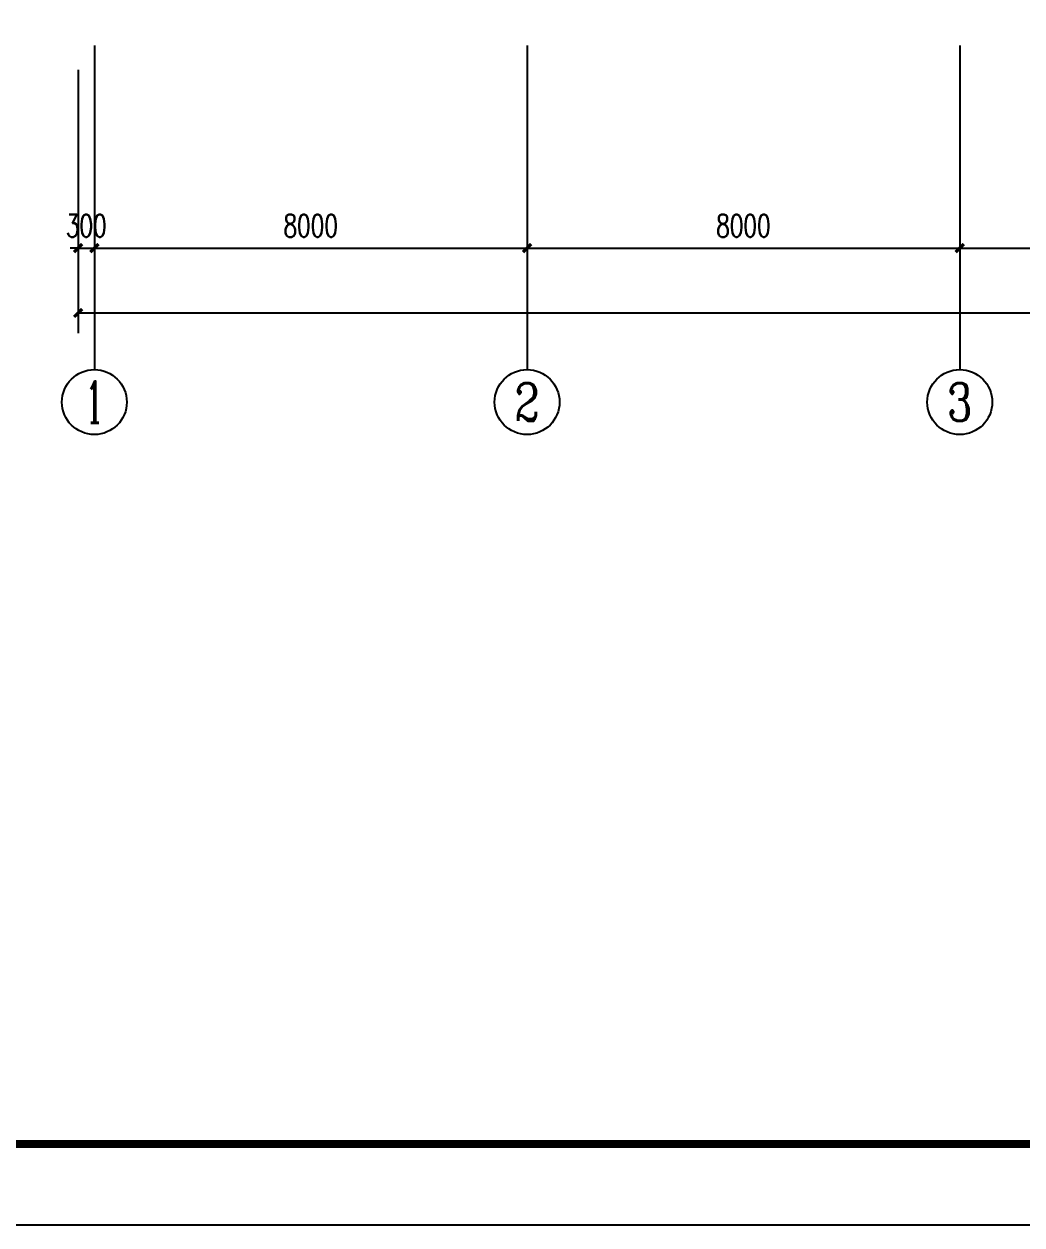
# Model space of a CAD drawing. Extents: x 1725663 to 4653551, y -550461 to 248782.
# Drawn here: x 2285143 to 2303593, y -550461 to -528242 of the extents above; entities that cross this region are included whole.
import ezdxf
from ezdxf.enums import TextEntityAlignment as Align

# ---------------------------------------------------------------- set-up
doc = ezdxf.new("R2010")
doc.units = 0
doc.header["$LTSCALE"] = 1000
for name, color, linetype in [('0-底图', 7, 'Continuous'), ('AXIS', 3, 'Continuous'), ('AXIS_TEXT', 7, 'Continuous'), ('BTTK', 7, 'Continuous'), ('PUB_TITLE', 4, 'Continuous')]:
    doc.layers.add(name, color=color, linetype=linetype)
doc.styles.add('_TCH_AXIS', font='COMPLEX', dxfattribs={"bigfont": 'GBCBIG'})
doc.styles.add('A_DIM_T3', font='SIMPLEX', dxfattribs={"width": 0.7, "bigfont": 'HZ'})
doc.styles.add('COMPLEX', font='COMPLEX')
doc.styles.add('HZ(TK)', font='geniso.shx', dxfattribs={"width": 0.9, "bigfont": 'hztxt.shx'})
doc.dimstyles.new('_TCH_ARCH&&150', dxfattribs={"dimtxt": 420, "dimasz": 150, "dimexe": 375, "dimexo": 450, "dimgap": 202.5, "dimtad": 1, "dimdec": 0, "dimzin": 0, "dimdsep": 46, "dimtxsty": 'A_DIM_T3', "dimblk": 'ARCHTICK', "dimcen": 0.09, "dimclrt": 7, "dimazin": 2, "dimtfac": 1, "dimtdec": 0, "dimtix": 1, "dimtmove": 2, "dimatfit": 3, "dimfxl": 150, "dimtolj": 1, "dimtzin": 0, "dimarcsym": 0})

# ---------------------------------------------------------------- blocks, each defined once
blk = doc.blocks.new('vhtemplate_2020年新竖式图框_A0')
at = {"layer": 'PUB_TITLE', "color": 7}
blk.add_lwpolyline([(0, 0), (1189, 0), (1189, 841), (0, 841)], close=True, dxfattribs=at)
at = {"layer": 'PUB_TITLE', "const_width": 1}
blk.add_lwpolyline([(25, 10), (1179, 10), (1179, 831), (25, 831)], close=True, dxfattribs=at)
at = {"layer": 'BTTK', "color": 4, "style": 'HZ(TK)', "width": 0.9}
for tag, p in [('合作单位', (1144, 743.5)), ('建设单位', (1144, 209.5)), ('工程名称', (1144, 176.5)), ('子项名称', (1154, 160)), ('图纸名称', (1144, 141))]:
    blk.add_attdef(tag, text='', height=3.5, dxfattribs=at).set_placement(p, align=Align.MIDDLE_CENTER)
for tag, p in [('注册证书号', (1156.5, 309.01)), ('注册印章号', (1156.5, 301.01)), ('设计号', (1154, 193)), ('图别', (1137.75, 34)), ('图号', (1170.25, 34)), ('版本号', (1137.75, 26)), ('日期', (1170.25, 26))]:
    blk.add_attdef(tag, text='', height=3.5, dxfattribs=at).set_placement(p, align=Align.MIDDLE)
blk = doc.blocks.new('_ArchTick')
at = {"color": 0, "linetype": 'ByBlock', "const_width": 0.4}
blk.add_lwpolyline([(-0.5, -0.5), (0.5, 0.5)], dxfattribs=at)
blk = doc.blocks.new('*D1101')
at = {"layer": 'AXIS', "color": 0, "lineweight": -2, "transparency": 16777216}
for p, q in [((1497007, -447954), (1497007, -452829)), ((1604207, -447954), (1604207, -452829)), ((1497007, -452454), (1604207, -452454))]:
    blk.add_line(p, q, dxfattribs=at)
at = {"layer": 'Defpoints', "color": 0, "transparency": 16777216}
for p in [(1497007, -447504), (1604207, -447504), (1604207, -452454)]:
    blk.add_point(p, dxfattribs=at)
at = {"layer": 'AXIS', "color": 0, "lineweight": -2, "transparency": 16777216, "xscale": 150, "yscale": 150, "zscale": 150, "rotation": 180}
blk.add_blockref('_ArchTick', (1497007, -452454), dxfattribs=at)
at = {"layer": 'AXIS', "color": 0, "lineweight": -2, "transparency": 16777216, "xscale": 150, "yscale": 150, "zscale": 150}
blk.add_blockref('_ArchTick', (1604207, -452454), dxfattribs=at)
at = {"layer": 'AXIS', "color": 7, "transparency": 16777216, "insert": (1550607, -452041), "char_height": 420, "attachment_point": 5, "style": 'A_DIM_T3'}
blk.add_mtext('\\A1;107200', dxfattribs=at)
blk = doc.blocks.new('*D1102')
at = {"layer": 'AXIS', "color": 0, "lineweight": -2, "transparency": 16777216}
for p, q in [((1497007, -447954), (1497007, -451629)), ((1497307, -447954), (1497307, -451629)), ((1497007, -451254), (1496857, -451254)), ((1497007, -451254), (1497307, -451254)), ((1497307, -451254), (1497457, -451254))]:
    blk.add_line(p, q, dxfattribs=at)
at = {"layer": 'Defpoints', "color": 0, "transparency": 16777216}
for p in [(1497007, -447504), (1497307, -447504), (1497307, -451254)]:
    blk.add_point(p, dxfattribs=at)
at = {"layer": 'AXIS', "color": 0, "lineweight": -2, "transparency": 16777216, "xscale": 150, "yscale": 150, "zscale": 150}
blk.add_blockref('_ArchTick', (1497007, -451254), dxfattribs=at)
at = {"layer": 'AXIS', "color": 0, "lineweight": -2, "transparency": 16777216, "xscale": 150, "yscale": 150, "zscale": 150, "rotation": 180}
blk.add_blockref('_ArchTick', (1497307, -451254), dxfattribs=at)
at = {"layer": 'AXIS', "color": 7, "transparency": 16777216, "insert": (1497157, -450841), "char_height": 420, "attachment_point": 5, "style": 'A_DIM_T3'}
blk.add_mtext('\\A1;300', dxfattribs=at)
blk = doc.blocks.new('*D1103')
at = {"layer": 'AXIS', "color": 0, "lineweight": -2, "transparency": 16777216}
for p, q in [((1497307, -447954), (1497307, -451629)), ((1505307, -447954), (1505307, -451629)), ((1497307, -451254), (1505307, -451254))]:
    blk.add_line(p, q, dxfattribs=at)
at = {"layer": 'Defpoints', "color": 0, "transparency": 16777216}
for p in [(1497307, -447504), (1505307, -447504), (1505307, -451254)]:
    blk.add_point(p, dxfattribs=at)
at = {"layer": 'AXIS', "color": 0, "lineweight": -2, "transparency": 16777216, "xscale": 150, "yscale": 150, "zscale": 150, "rotation": 180}
blk.add_blockref('_ArchTick', (1497307, -451254), dxfattribs=at)
at = {"layer": 'AXIS', "color": 0, "lineweight": -2, "transparency": 16777216, "xscale": 150, "yscale": 150, "zscale": 150}
blk.add_blockref('_ArchTick', (1505307, -451254), dxfattribs=at)
at = {"layer": 'AXIS', "color": 7, "transparency": 16777216, "insert": (1501307, -450841), "char_height": 420, "attachment_point": 5, "style": 'A_DIM_T3'}
blk.add_mtext('\\A1;8000', dxfattribs=at)
blk = doc.blocks.new('*D1104')
at = {"layer": 'AXIS', "color": 0, "lineweight": -2, "transparency": 16777216}
for p, q in [((1505307, -447954), (1505307, -451629)), ((1513307, -447954), (1513307, -451629)), ((1505307, -451254), (1513307, -451254))]:
    blk.add_line(p, q, dxfattribs=at)
at = {"layer": 'Defpoints', "color": 0, "transparency": 16777216}
for p in [(1505307, -447504), (1513307, -447504), (1513307, -451254)]:
    blk.add_point(p, dxfattribs=at)
at = {"layer": 'AXIS', "color": 0, "lineweight": -2, "transparency": 16777216, "xscale": 150, "yscale": 150, "zscale": 150, "rotation": 180}
blk.add_blockref('_ArchTick', (1505307, -451254), dxfattribs=at)
at = {"layer": 'AXIS', "color": 0, "lineweight": -2, "transparency": 16777216, "xscale": 150, "yscale": 150, "zscale": 150}
blk.add_blockref('_ArchTick', (1513307, -451254), dxfattribs=at)
at = {"layer": 'AXIS', "color": 7, "transparency": 16777216, "insert": (1509307, -450841), "char_height": 420, "attachment_point": 5, "style": 'A_DIM_T3'}
blk.add_mtext('\\A1;8000', dxfattribs=at)
blk = doc.blocks.new('*D1105')
at = {"layer": 'AXIS', "color": 0, "lineweight": -2, "transparency": 16777216}
for p, q in [((1513307, -447954), (1513307, -451629)), ((1521307, -447954), (1521307, -451629)), ((1513307, -451254), (1521307, -451254))]:
    blk.add_line(p, q, dxfattribs=at)
at = {"layer": 'Defpoints', "color": 0, "transparency": 16777216}
for p in [(1513307, -447504), (1521307, -447504), (1521307, -451254)]:
    blk.add_point(p, dxfattribs=at)
at = {"layer": 'AXIS', "color": 0, "lineweight": -2, "transparency": 16777216, "xscale": 150, "yscale": 150, "zscale": 150, "rotation": 180}
blk.add_blockref('_ArchTick', (1513307, -451254), dxfattribs=at)
at = {"layer": 'AXIS', "color": 0, "lineweight": -2, "transparency": 16777216, "xscale": 150, "yscale": 150, "zscale": 150}
blk.add_blockref('_ArchTick', (1521307, -451254), dxfattribs=at)
at = {"layer": 'AXIS', "color": 7, "transparency": 16777216, "insert": (1517307, -450841), "char_height": 420, "attachment_point": 5, "style": 'A_DIM_T3'}
blk.add_mtext('\\A1;8000', dxfattribs=at)
blk = doc.blocks.new('*D1165')
at = {"layer": 'AXIS', "color": 0, "lineweight": -2, "transparency": 16777216}
for p, q in [((1497007, -447954), (1497007, -452829)), ((1604207, -447954), (1604207, -452829)), ((1497007, -452454), (1604207, -452454))]:
    blk.add_line(p, q, dxfattribs=at)
at = {"layer": 'Defpoints', "color": 0, "transparency": 16777216}
for p in [(1497007, -447504), (1604207, -447504), (1604207, -452454)]:
    blk.add_point(p, dxfattribs=at)
at = {"layer": 'AXIS', "color": 0, "lineweight": -2, "transparency": 16777216, "xscale": 150, "yscale": 150, "zscale": 150, "rotation": 180}
blk.add_blockref('_ArchTick', (1497007, -452454), dxfattribs=at)
at = {"layer": 'AXIS', "color": 0, "lineweight": -2, "transparency": 16777216, "xscale": 150, "yscale": 150, "zscale": 150}
blk.add_blockref('_ArchTick', (1604207, -452454), dxfattribs=at)
at = {"layer": 'AXIS', "color": 7, "transparency": 16777216, "insert": (1550607, -452041), "char_height": 420, "attachment_point": 5, "style": 'A_DIM_T3'}
blk.add_mtext('\\A1;107200', dxfattribs=at)
blk = doc.blocks.new('*D1166')
at = {"layer": 'AXIS', "color": 0, "lineweight": -2, "transparency": 16777216}
for p, q in [((1497007, -447954), (1497007, -451629)), ((1497307, -447954), (1497307, -451629)), ((1497007, -451254), (1496857, -451254)), ((1497007, -451254), (1497307, -451254)), ((1497307, -451254), (1497457, -451254))]:
    blk.add_line(p, q, dxfattribs=at)
at = {"layer": 'Defpoints', "color": 0, "transparency": 16777216}
for p in [(1497007, -447504), (1497307, -447504), (1497307, -451254)]:
    blk.add_point(p, dxfattribs=at)
at = {"layer": 'AXIS', "color": 0, "lineweight": -2, "transparency": 16777216, "xscale": 150, "yscale": 150, "zscale": 150}
blk.add_blockref('_ArchTick', (1497007, -451254), dxfattribs=at)
at = {"layer": 'AXIS', "color": 0, "lineweight": -2, "transparency": 16777216, "xscale": 150, "yscale": 150, "zscale": 150, "rotation": 180}
blk.add_blockref('_ArchTick', (1497307, -451254), dxfattribs=at)
at = {"layer": 'AXIS', "color": 7, "transparency": 16777216, "insert": (1497157, -450841), "char_height": 420, "attachment_point": 5, "style": 'A_DIM_T3'}
blk.add_mtext('\\A1;300', dxfattribs=at)
blk = doc.blocks.new('*D1167')
at = {"layer": 'AXIS', "color": 0, "lineweight": -2, "transparency": 16777216}
for p, q in [((1497307, -447954), (1497307, -451629)), ((1505307, -447954), (1505307, -451629)), ((1497307, -451254), (1505307, -451254))]:
    blk.add_line(p, q, dxfattribs=at)
at = {"layer": 'Defpoints', "color": 0, "transparency": 16777216}
for p in [(1497307, -447504), (1505307, -447504), (1505307, -451254)]:
    blk.add_point(p, dxfattribs=at)
at = {"layer": 'AXIS', "color": 0, "lineweight": -2, "transparency": 16777216, "xscale": 150, "yscale": 150, "zscale": 150, "rotation": 180}
blk.add_blockref('_ArchTick', (1497307, -451254), dxfattribs=at)
at = {"layer": 'AXIS', "color": 0, "lineweight": -2, "transparency": 16777216, "xscale": 150, "yscale": 150, "zscale": 150}
blk.add_blockref('_ArchTick', (1505307, -451254), dxfattribs=at)
at = {"layer": 'AXIS', "color": 7, "transparency": 16777216, "insert": (1501307, -450841), "char_height": 420, "attachment_point": 5, "style": 'A_DIM_T3'}
blk.add_mtext('\\A1;8000', dxfattribs=at)
blk = doc.blocks.new('*D1168')
at = {"layer": 'AXIS', "color": 0, "lineweight": -2, "transparency": 16777216}
for p, q in [((1505307, -447954), (1505307, -451629)), ((1513307, -447954), (1513307, -451629)), ((1505307, -451254), (1513307, -451254))]:
    blk.add_line(p, q, dxfattribs=at)
at = {"layer": 'Defpoints', "color": 0, "transparency": 16777216}
for p in [(1505307, -447504), (1513307, -447504), (1513307, -451254)]:
    blk.add_point(p, dxfattribs=at)
at = {"layer": 'AXIS', "color": 0, "lineweight": -2, "transparency": 16777216, "xscale": 150, "yscale": 150, "zscale": 150, "rotation": 180}
blk.add_blockref('_ArchTick', (1505307, -451254), dxfattribs=at)
at = {"layer": 'AXIS', "color": 0, "lineweight": -2, "transparency": 16777216, "xscale": 150, "yscale": 150, "zscale": 150}
blk.add_blockref('_ArchTick', (1513307, -451254), dxfattribs=at)
at = {"layer": 'AXIS', "color": 7, "transparency": 16777216, "insert": (1509307, -450841), "char_height": 420, "attachment_point": 5, "style": 'A_DIM_T3'}
blk.add_mtext('\\A1;8000', dxfattribs=at)
blk = doc.blocks.new('*D1169')
at = {"layer": 'AXIS', "color": 0, "lineweight": -2, "transparency": 16777216}
for p, q in [((1513307, -447954), (1513307, -451629)), ((1521307, -447954), (1521307, -451629)), ((1513307, -451254), (1521307, -451254))]:
    blk.add_line(p, q, dxfattribs=at)
at = {"layer": 'Defpoints', "color": 0, "transparency": 16777216}
for p in [(1513307, -447504), (1521307, -447504), (1521307, -451254)]:
    blk.add_point(p, dxfattribs=at)
at = {"layer": 'AXIS', "color": 0, "lineweight": -2, "transparency": 16777216, "xscale": 150, "yscale": 150, "zscale": 150, "rotation": 180}
blk.add_blockref('_ArchTick', (1513307, -451254), dxfattribs=at)
at = {"layer": 'AXIS', "color": 0, "lineweight": -2, "transparency": 16777216, "xscale": 150, "yscale": 150, "zscale": 150}
blk.add_blockref('_ArchTick', (1521307, -451254), dxfattribs=at)
at = {"layer": 'AXIS', "color": 7, "transparency": 16777216, "insert": (1517307, -450841), "char_height": 420, "attachment_point": 5, "style": 'A_DIM_T3'}
blk.add_mtext('\\A1;8000', dxfattribs=at)
blk = doc.blocks.new('_AXISO')
blk.add_circle((0, 0), 0.5)
at = {"layer": 'AXIS_TEXT', "style": 'COMPLEX', "width": 1.041667}
blk.add_attdef('A', text='', height=0.56, dxfattribs=at).set_placement((-0.25, -0.28), (0.25, -0.28), align=Align.FIT)
blk = doc.blocks.new('*D1229')
at = {"layer": 'AXIS', "color": 0, "lineweight": -2, "transparency": 16777216}
for p, q in [((1497007, -447954), (1497007, -452829)), ((1604207, -447954), (1604207, -452829)), ((1497007, -452454), (1604207, -452454))]:
    blk.add_line(p, q, dxfattribs=at)
at = {"layer": 'Defpoints', "color": 0, "transparency": 16777216}
for p in [(1497007, -447504), (1604207, -447504), (1604207, -452454)]:
    blk.add_point(p, dxfattribs=at)
at = {"layer": 'AXIS', "color": 0, "lineweight": -2, "transparency": 16777216, "xscale": 150, "yscale": 150, "zscale": 150, "rotation": 180}
blk.add_blockref('_ArchTick', (1497007, -452454), dxfattribs=at)
at = {"layer": 'AXIS', "color": 0, "lineweight": -2, "transparency": 16777216, "xscale": 150, "yscale": 150, "zscale": 150}
blk.add_blockref('_ArchTick', (1604207, -452454), dxfattribs=at)
at = {"layer": 'AXIS', "color": 7, "transparency": 16777216, "insert": (1550607, -452041), "char_height": 420, "attachment_point": 5, "style": 'A_DIM_T3'}
blk.add_mtext('\\A1;107200', dxfattribs=at)
blk = doc.blocks.new('*D1230')
at = {"layer": 'AXIS', "color": 0, "lineweight": -2, "transparency": 16777216}
for p, q in [((1497007, -447954), (1497007, -451629)), ((1497307, -447954), (1497307, -451629)), ((1497007, -451254), (1496857, -451254)), ((1497007, -451254), (1497307, -451254)), ((1497307, -451254), (1497457, -451254))]:
    blk.add_line(p, q, dxfattribs=at)
at = {"layer": 'Defpoints', "color": 0, "transparency": 16777216}
for p in [(1497007, -447504), (1497307, -447504), (1497307, -451254)]:
    blk.add_point(p, dxfattribs=at)
at = {"layer": 'AXIS', "color": 0, "lineweight": -2, "transparency": 16777216, "xscale": 150, "yscale": 150, "zscale": 150}
blk.add_blockref('_ArchTick', (1497007, -451254), dxfattribs=at)
at = {"layer": 'AXIS', "color": 0, "lineweight": -2, "transparency": 16777216, "xscale": 150, "yscale": 150, "zscale": 150, "rotation": 180}
blk.add_blockref('_ArchTick', (1497307, -451254), dxfattribs=at)
at = {"layer": 'AXIS', "color": 7, "transparency": 16777216, "insert": (1497157, -450841), "char_height": 420, "attachment_point": 5, "style": 'A_DIM_T3'}
blk.add_mtext('\\A1;300', dxfattribs=at)
blk = doc.blocks.new('*D1231')
at = {"layer": 'AXIS', "color": 0, "lineweight": -2, "transparency": 16777216}
for p, q in [((1497307, -447954), (1497307, -451629)), ((1505307, -447954), (1505307, -451629)), ((1497307, -451254), (1505307, -451254))]:
    blk.add_line(p, q, dxfattribs=at)
at = {"layer": 'Defpoints', "color": 0, "transparency": 16777216}
for p in [(1497307, -447504), (1505307, -447504), (1505307, -451254)]:
    blk.add_point(p, dxfattribs=at)
at = {"layer": 'AXIS', "color": 0, "lineweight": -2, "transparency": 16777216, "xscale": 150, "yscale": 150, "zscale": 150, "rotation": 180}
blk.add_blockref('_ArchTick', (1497307, -451254), dxfattribs=at)
at = {"layer": 'AXIS', "color": 0, "lineweight": -2, "transparency": 16777216, "xscale": 150, "yscale": 150, "zscale": 150}
blk.add_blockref('_ArchTick', (1505307, -451254), dxfattribs=at)
at = {"layer": 'AXIS', "color": 7, "transparency": 16777216, "insert": (1501307, -450841), "char_height": 420, "attachment_point": 5, "style": 'A_DIM_T3'}
blk.add_mtext('\\A1;8000', dxfattribs=at)
blk = doc.blocks.new('*D1232')
at = {"layer": 'AXIS', "color": 0, "lineweight": -2, "transparency": 16777216}
for p, q in [((1505307, -447954), (1505307, -451629)), ((1513307, -447954), (1513307, -451629)), ((1505307, -451254), (1513307, -451254))]:
    blk.add_line(p, q, dxfattribs=at)
at = {"layer": 'Defpoints', "color": 0, "transparency": 16777216}
for p in [(1505307, -447504), (1513307, -447504), (1513307, -451254)]:
    blk.add_point(p, dxfattribs=at)
at = {"layer": 'AXIS', "color": 0, "lineweight": -2, "transparency": 16777216, "xscale": 150, "yscale": 150, "zscale": 150, "rotation": 180}
blk.add_blockref('_ArchTick', (1505307, -451254), dxfattribs=at)
at = {"layer": 'AXIS', "color": 0, "lineweight": -2, "transparency": 16777216, "xscale": 150, "yscale": 150, "zscale": 150}
blk.add_blockref('_ArchTick', (1513307, -451254), dxfattribs=at)
at = {"layer": 'AXIS', "color": 7, "transparency": 16777216, "insert": (1509307, -450841), "char_height": 420, "attachment_point": 5, "style": 'A_DIM_T3'}
blk.add_mtext('\\A1;8000', dxfattribs=at)
blk = doc.blocks.new('*D1233')
at = {"layer": 'AXIS', "color": 0, "lineweight": -2, "transparency": 16777216}
for p, q in [((1513307, -447954), (1513307, -451629)), ((1521307, -447954), (1521307, -451629)), ((1513307, -451254), (1521307, -451254))]:
    blk.add_line(p, q, dxfattribs=at)
at = {"layer": 'Defpoints', "color": 0, "transparency": 16777216}
for p in [(1513307, -447504), (1521307, -447504), (1521307, -451254)]:
    blk.add_point(p, dxfattribs=at)
at = {"layer": 'AXIS', "color": 0, "lineweight": -2, "transparency": 16777216, "xscale": 150, "yscale": 150, "zscale": 150, "rotation": 180}
blk.add_blockref('_ArchTick', (1513307, -451254), dxfattribs=at)
at = {"layer": 'AXIS', "color": 0, "lineweight": -2, "transparency": 16777216, "xscale": 150, "yscale": 150, "zscale": 150}
blk.add_blockref('_ArchTick', (1521307, -451254), dxfattribs=at)
at = {"layer": 'AXIS', "color": 7, "transparency": 16777216, "insert": (1517307, -450841), "char_height": 420, "attachment_point": 5, "style": 'A_DIM_T3'}
blk.add_mtext('\\A1;8000', dxfattribs=at)
blk = doc.blocks.new('gkhkjk')
at = {"layer": 'AXIS'}
for p, q in [((1497307, -447503.8), (1497307, -453503.8)), ((1505307, -447503.8), (1505307, -453503.8)), ((1513307, -447503.8), (1513307, -453503.8))]:
    blk.add_line(p, q, dxfattribs=at)
ref = blk.add_blockref('_AXISO', (1497307, -454103.8), dxfattribs=dict(at, xscale=1200, yscale=1200, zscale=1200))
ref.add_attrib('A', '1', dxfattribs={"layer": 'AXIS_TEXT', "height": 772.1, "style": '_TCH_AXIS'}).set_placement((1497141.5, -454489.9), (1497472.4, -454489.9), align=Align.FIT)
ref = blk.add_blockref('_AXISO', (1505307, -454103.8), dxfattribs=dict(at, xscale=1200, yscale=1200, zscale=1200))
ref.add_attrib('A', '2', dxfattribs={"layer": 'AXIS_TEXT', "height": 698.9, "style": '_TCH_AXIS'}).set_placement((1505074, -454453.3), (1505540, -454453.3), align=Align.FIT)
ref = blk.add_blockref('_AXISO', (1513307, -454103.8), dxfattribs=dict(at, xscale=1200, yscale=1200, zscale=1200))
ref.add_attrib('A', '3', dxfattribs={"layer": 'AXIS_TEXT', "height": 698.9, "style": '_TCH_AXIS'}).set_placement((1513074, -454453.3), (1513540, -454453.3), align=Align.FIT)
for p1, p2, distance, picture, middle in [((1497007, -447503.8), (1497307, -447503.8), -3750, '*D1102', (1497157, -450841.3)), ((1497007, -447503.8), (1497307, -447503.8), -3750, '*D1166', (1497157, -450841.3)), ((1497007, -447503.8), (1497307, -447503.8), -3750, '*D1230', (1497157, -450841.3)), ((1497007, -447503.8), (1604207, -447503.8), -4950, '*D1101', (1550607, -452041.3)), ((1497007, -447503.8), (1604207, -447503.8), -4950, '*D1165', (1550607, -452041.3)), ((1497007, -447503.8), (1604207, -447503.8), -4950, '*D1229', (1550607, -452041.3)), ((1497307, -447503.8), (1505307, -447503.8), -3750, '*D1103', (1501307, -450841.3)), ((1497307, -447503.8), (1505307, -447503.8), -3750, '*D1167', (1501307, -450841.3)), ((1497307, -447503.8), (1505307, -447503.8), -3750, '*D1231', (1501307, -450841.3)), ((1505307, -447503.8), (1513307, -447503.8), -3750, '*D1104', (1509307, -450841.3)), ((1505307, -447503.8), (1513307, -447503.8), -3750, '*D1168', (1509307, -450841.3)), ((1505307, -447503.8), (1513307, -447503.8), -3750, '*D1232', (1509307, -450841.3)), ((1513307, -447503.8), (1521307, -447503.8), -3750, '*D1105', (1517307, -450841.3)), ((1513307, -447503.8), (1521307, -447503.8), -3750, '*D1169', (1517307, -450841.3)), ((1513307, -447503.8), (1521307, -447503.8), -3750, '*D1233', (1517307, -450841.3))]:
    dim = blk.add_aligned_dim(p1=p1, p2=p2, distance=distance, dimstyle='_TCH_ARCH&&150', dxfattribs=at)
    dim.commit()
    dim.dimension.update_dxf_attribs({"geometry": picture, "text_midpoint": middle})

msp = doc.modelspace()

# ---------------------------------------------------------------- block references
at = {"layer": '0-底图', "xscale": 150, "yscale": 150, "zscale": 150}
msp.add_blockref('vhtemplate_2020年新竖式图框_A0', (2257784, -550461), dxfattribs=at)
at = {"layer": '0-底图'}
msp.add_blockref('gkhkjk', (789136, -81133), dxfattribs=at)

doc.saveas('drawing.dxf')
